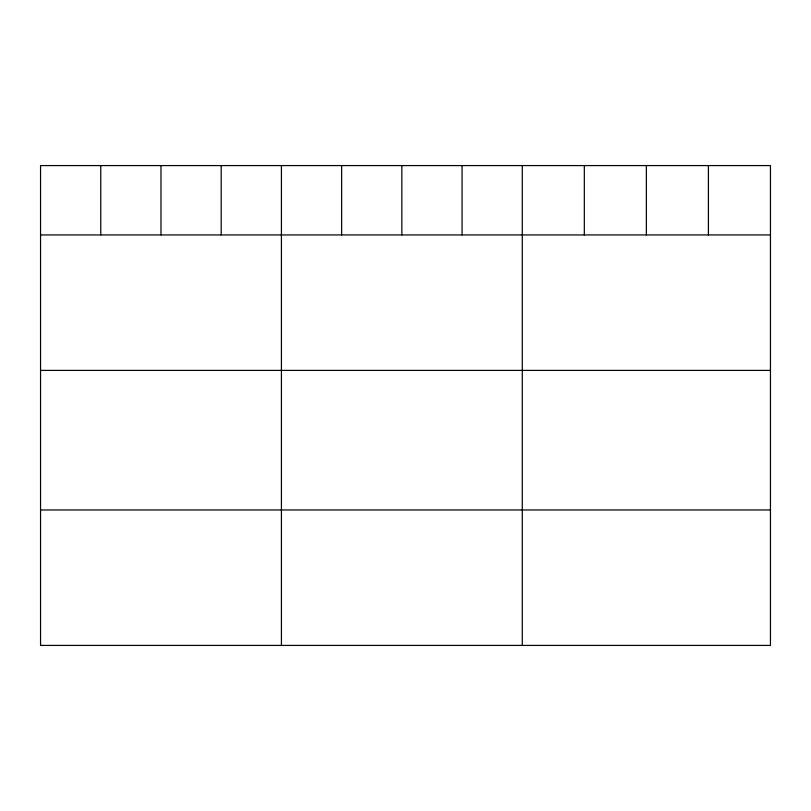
<?xml version="1.0" encoding="UTF-8"?>
<svg xmlns="http://www.w3.org/2000/svg" width="811" height="811" viewBox="0 0 811 811"><rect width="100%" height="100%" fill="white"/><g stroke="black" fill="none" stroke-linecap="round" stroke-linejoin="round"><path stroke-width="1.22" d="M770.45 234.937L770.45 645.424L40.55 645.424L40.55 165.576L770.45 165.576L770.45 234.937L40.55 234.937M40.55 370.394L770.45 370.394M40.55 509.967L770.45 509.967M708.408 165.576L708.408 234.937M646.367 165.576L646.367 234.937M584.325 165.576L584.325 234.937M522.284 165.576L522.284 645.424M462.067 165.576L462.067 234.937M401.85 165.576L401.85 234.937M341.634 165.576L341.634 234.937M281.417 165.576L281.417 645.424M221.2 165.576L221.2 234.937M160.983 165.576L160.983 234.937M100.767 165.576L100.767 234.937"/></g></svg>
